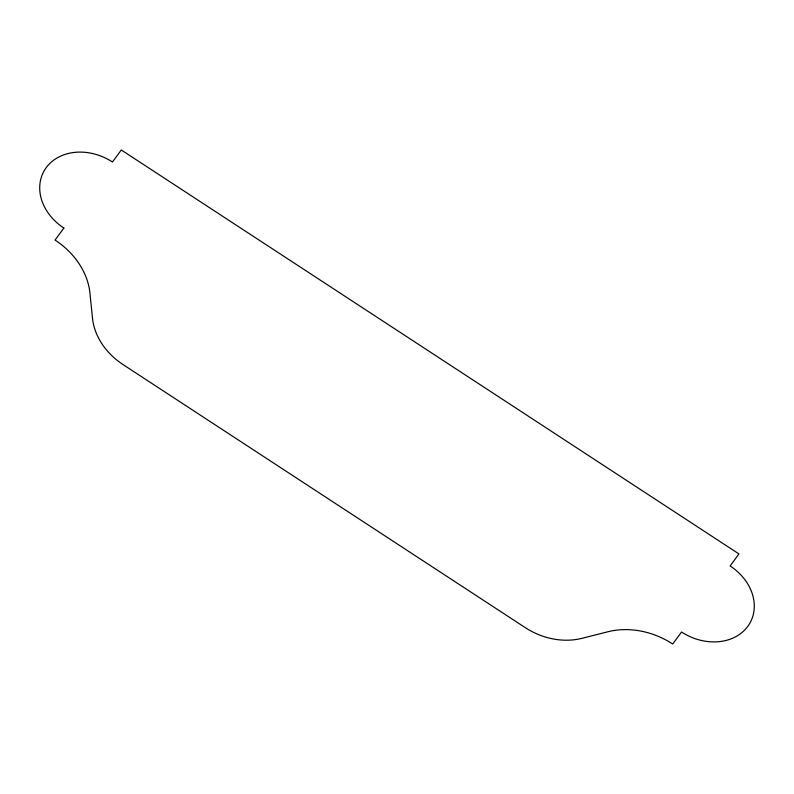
<?xml version="1.0" encoding="UTF-8"?>
<svg xmlns="http://www.w3.org/2000/svg" width="794" height="794" viewBox="0 0 794 794"><rect width="100%" height="100%" fill="white"/><g stroke="black" fill="none" stroke-linecap="round" stroke-linejoin="round"><path stroke-width="1.19" d="M63.877 228.057L55.044 240.066A73.108 59.371 27 0 1 89.921 292.956L92.511 318.305A63.967 51.947 27 0 0 123.03 364.575L525.221 627.607A63.967 51.947 27 0 0 581.883 638.346L607.966 631.746A73.108 59.371 27 0 1 672.707 644.013L681.54 632.004A50.26 40.822 27 0 0 747.769 626.397A50.26 40.822 27 0 0 730.123 565.943L738.956 553.934L121.293 149.987L112.46 161.996A50.26 40.822 27 0 0 46.231 167.603A50.26 40.822 27 0 0 63.877 228.057"/></g></svg>
